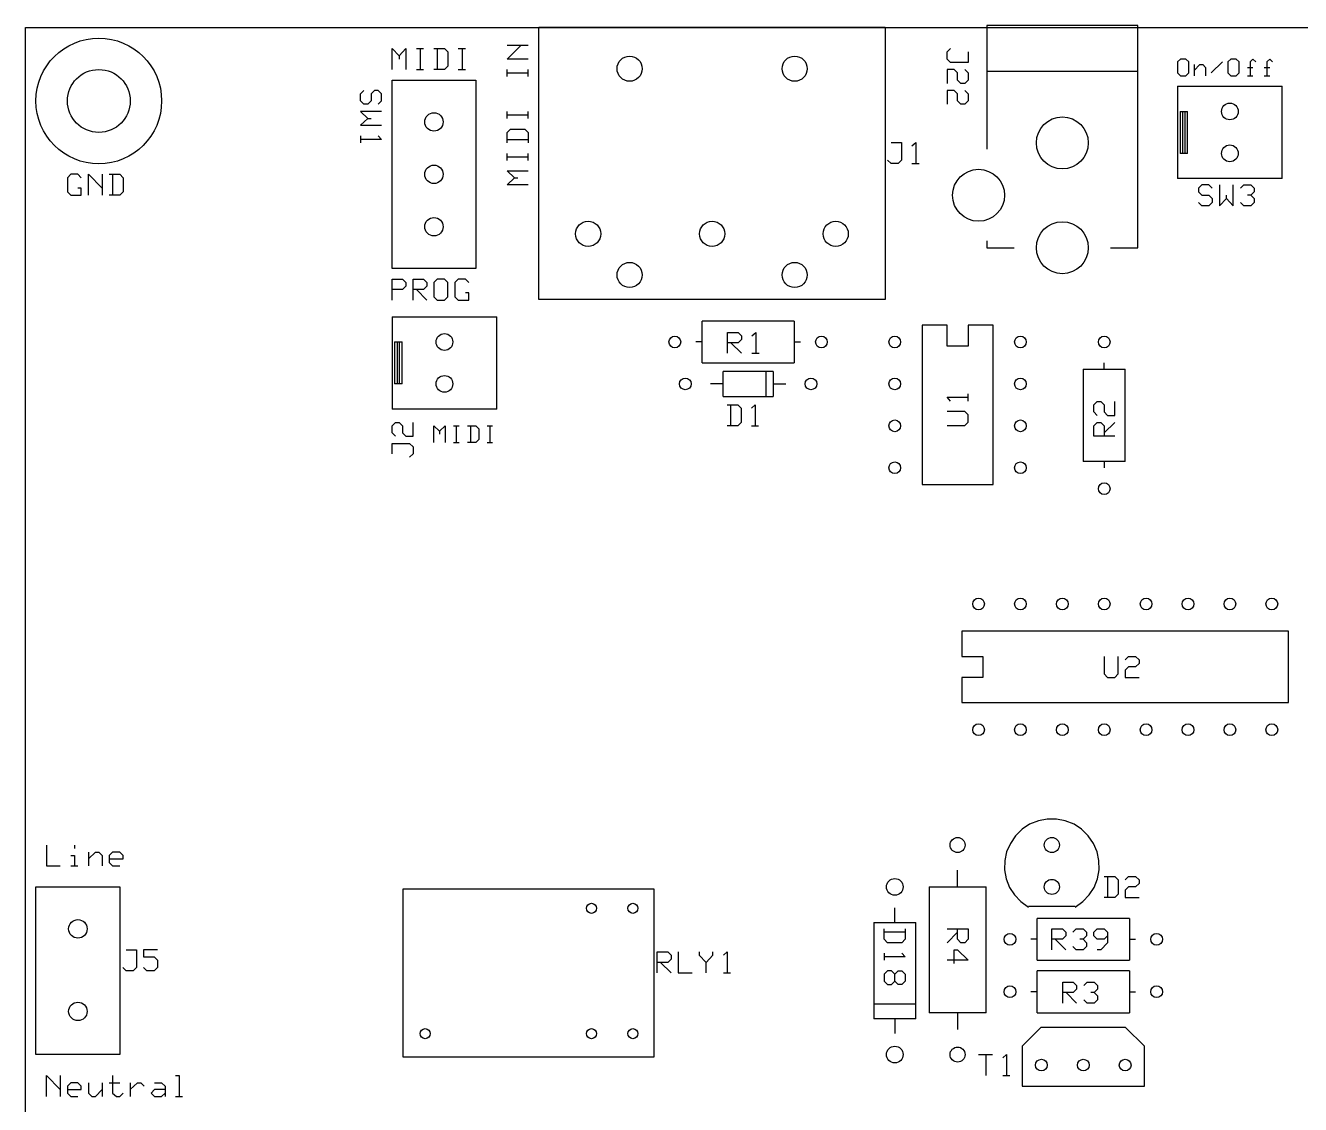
# Model space of a CAD drawing. Extents: x 0 to 5.97, y 0 to 9.88.
# Drawn here: x 0 to 3.043, y 7.306 to 9.88 of the extents above; entities that cross this region are included whole.
import ezdxf

# ---------------------------------------------------------------- set-up
doc = ezdxf.new("R2010")
doc.units = 0
doc.layers.get('0').update_dxf_attribs({"linetype": 'CONTINUOUS'})

msp = doc.modelspace()

# ---------------------------------------------------------------- linework, layer by layer
at = {"color": 7}
for p, q in [((0, 9.875), (5.975, 9.875)), ((0, 0), (0, 9.875)), ((1.225, 9.876), (2.052, 9.876)), ((1.225, 9.226), (1.225, 9.876)), ((2.052, 9.876), (2.052, 9.226)), ((2.655, 9.88), (2.295, 9.88)), ((2.295, 9.88), (2.295, 9.585)), ((2.655, 9.35), (2.655, 9.88)), ((1.15, 9.8), (1.183, 9.833)), ((1.15, 9.833), (1.2, 9.833)), ((0.875, 9.775), (0.875, 9.825)), ((0.875, 9.825), (0.892, 9.808)), ((0.892, 9.808), (0.908, 9.825)), ((0.892, 9.808), (0.892, 9.8)), ((0.908, 9.825), (0.908, 9.775)), ((0.933, 9.825), (0.95, 9.825)), ((0.942, 9.825), (0.942, 9.775)), ((0.975, 9.825), (1, 9.825)), ((0.983, 9.825), (0.983, 9.775)), ((1, 9.825), (1.008, 9.817)), ((1.008, 9.817), (1.008, 9.783)), ((1.033, 9.825), (1.05, 9.825)), ((1.042, 9.825), (1.042, 9.775)), ((2.2, 9.817), (2.208, 9.825)), ((2.2, 9.8), (2.2, 9.817)), ((2.25, 9.817), (2.25, 9.792)), ((0.933, 9.775), (0.95, 9.775)), ((1, 9.775), (0.975, 9.775)), ((1.008, 9.783), (1, 9.775)), ((1.033, 9.775), (1.05, 9.775)), ((1.2, 9.8), (1.15, 9.8)), ((1.15, 9.758), (1.15, 9.775)), ((1.2, 9.758), (1.2, 9.775)), ((2.208, 9.792), (2.2, 9.8)), ((2.217, 9.775), (2.2, 9.775)), ((2.2, 9.775), (2.2, 9.742)), ((2.25, 9.792), (2.208, 9.792)), ((2.225, 9.767), (2.217, 9.775)), ((2.242, 9.775), (2.25, 9.767)), ((2.655, 9.77), (2.295, 9.77)), ((2.757, 9.8), (2.75, 9.793)), ((2.75, 9.793), (2.75, 9.767)), ((2.77, 9.8), (2.757, 9.8)), ((2.777, 9.793), (2.77, 9.8)), ((2.777, 9.767), (2.777, 9.793)), ((2.79, 9.787), (2.79, 9.76)), ((2.79, 9.773), (2.803, 9.787)), ((2.803, 9.787), (2.81, 9.787)), ((2.81, 9.787), (2.817, 9.78)), ((2.817, 9.78), (2.817, 9.76)), ((2.83, 9.767), (2.857, 9.793)), ((2.877, 9.8), (2.87, 9.793)), ((2.87, 9.793), (2.87, 9.767)), ((2.89, 9.8), (2.877, 9.8)), ((2.897, 9.793), (2.89, 9.8)), ((2.897, 9.767), (2.897, 9.793)), ((2.917, 9.78), (2.93, 9.78)), ((2.93, 9.8), (2.923, 9.793)), ((2.923, 9.793), (2.923, 9.76)), ((2.937, 9.793), (2.93, 9.8)), ((2.957, 9.78), (2.97, 9.78)), ((2.97, 9.8), (2.963, 9.793)), ((2.963, 9.793), (2.963, 9.76)), ((2.977, 9.793), (2.97, 9.8)), ((0.875, 9.3), (0.875, 9.75)), ((0.875, 9.75), (1.075, 9.75)), ((1.075, 9.75), (1.075, 9.3)), ((1.15, 9.767), (1.2, 9.767)), ((2.225, 9.75), (2.225, 9.767)), ((2.233, 9.742), (2.225, 9.75)), ((2.242, 9.742), (2.233, 9.742)), ((2.25, 9.75), (2.242, 9.742)), ((2.25, 9.767), (2.25, 9.75)), ((2.75, 9.767), (2.757, 9.76)), ((2.757, 9.76), (2.77, 9.76)), ((2.77, 9.76), (2.777, 9.767)), ((2.87, 9.767), (2.877, 9.76)), ((2.877, 9.76), (2.89, 9.76)), ((2.89, 9.76), (2.897, 9.767)), ((2.917, 9.76), (2.93, 9.76)), ((2.957, 9.76), (2.97, 9.76)), ((0.8, 9.717), (0.808, 9.725)), ((0.8, 9.7), (0.8, 9.717)), ((0.833, 9.725), (0.825, 9.717)), ((0.825, 9.717), (0.825, 9.7)), ((0.842, 9.725), (0.833, 9.725)), ((0.85, 9.717), (0.842, 9.725)), ((0.85, 9.7), (0.85, 9.717)), ((2.217, 9.725), (2.2, 9.725)), ((2.2, 9.725), (2.2, 9.692)), ((2.225, 9.717), (2.217, 9.725)), ((2.225, 9.7), (2.225, 9.717)), ((2.242, 9.725), (2.25, 9.717)), ((2.25, 9.717), (2.25, 9.7)), ((2.75, 9.735), (3, 9.735)), ((2.75, 9.735), (2.75, 9.515)), ((3, 9.515), (3, 9.735)), ((0.808, 9.692), (0.8, 9.7)), ((0.817, 9.692), (0.808, 9.692)), ((0.825, 9.7), (0.817, 9.692)), ((0.842, 9.692), (0.85, 9.7)), ((2.233, 9.692), (2.225, 9.7)), ((2.242, 9.692), (2.233, 9.692)), ((2.25, 9.7), (2.242, 9.692)), ((0.85, 9.675), (0.8, 9.675)), ((0.8, 9.675), (0.817, 9.658)), ((0.817, 9.658), (0.8, 9.642)), ((0.817, 9.658), (0.825, 9.658)), ((1.15, 9.658), (1.15, 9.675)), ((1.15, 9.667), (1.2, 9.667)), ((1.2, 9.658), (1.2, 9.675)), ((2.756, 9.675), (2.774, 9.675)), ((2.756, 9.675), (2.756, 9.575)), ((2.762, 9.675), (2.768, 9.675)), ((2.762, 9.675), (2.762, 9.575)), ((2.768, 9.575), (2.768, 9.675)), ((2.774, 9.575), (2.774, 9.675)), ((0.8, 9.642), (0.85, 9.642)), ((1.15, 9.625), (1.158, 9.633)), ((1.15, 9.6), (1.15, 9.625)), ((1.158, 9.633), (1.192, 9.633)), ((1.192, 9.633), (1.2, 9.625)), ((1.2, 9.625), (1.2, 9.6)), ((0.8, 9.617), (0.8, 9.6)), ((0.85, 9.608), (0.8, 9.608)), ((0.842, 9.617), (0.85, 9.608)), ((1.15, 9.608), (1.2, 9.608)), ((2.066, 9.601), (2.091, 9.601)), ((2.091, 9.601), (2.091, 9.559)), ((2.116, 9.593), (2.125, 9.601)), ((2.125, 9.601), (2.125, 9.551)), ((1.15, 9.558), (1.15, 9.575)), ((1.15, 9.567), (1.2, 9.567)), ((1.2, 9.558), (1.2, 9.575)), ((2.066, 9.551), (2.058, 9.559)), ((2.091, 9.559), (2.083, 9.551)), ((2.774, 9.575), (2.756, 9.575)), ((2.768, 9.575), (2.762, 9.575)), ((1.167, 9.517), (1.15, 9.533)), ((1.15, 9.533), (1.2, 9.533)), ((2.083, 9.551), (2.066, 9.551)), ((2.116, 9.551), (2.133, 9.551)), ((0.108, 9.525), (0.1, 9.517)), ((0.1, 9.517), (0.1, 9.483)), ((0.125, 9.525), (0.108, 9.525)), ((0.133, 9.517), (0.125, 9.525)), ((0.15, 9.475), (0.15, 9.525)), ((0.15, 9.525), (0.183, 9.492)), ((0.183, 9.525), (0.183, 9.475)), ((0.2, 9.525), (0.225, 9.525)), ((0.208, 9.525), (0.208, 9.475)), ((0.225, 9.525), (0.233, 9.517)), ((0.233, 9.517), (0.233, 9.483)), ((1.15, 9.5), (1.167, 9.517)), ((1.2, 9.5), (1.15, 9.5)), ((1.167, 9.517), (1.175, 9.517)), ((3, 9.515), (2.75, 9.515)), ((2.808, 9.5), (2.8, 9.492)), ((2.825, 9.5), (2.808, 9.5)), ((2.833, 9.492), (2.825, 9.5)), ((2.85, 9.5), (2.85, 9.45)), ((2.883, 9.45), (2.883, 9.5)), ((2.9, 9.492), (2.908, 9.5)), ((2.908, 9.5), (2.925, 9.5)), ((2.925, 9.5), (2.933, 9.492)), ((0.1, 9.483), (0.108, 9.475)), ((0.108, 9.475), (0.133, 9.475)), ((0.133, 9.492), (0.125, 9.492)), ((0.133, 9.475), (0.133, 9.492)), ((0.225, 9.475), (0.2, 9.475)), ((0.233, 9.483), (0.225, 9.475)), ((2.8, 9.492), (2.8, 9.483)), ((2.8, 9.483), (2.808, 9.475)), ((2.808, 9.475), (2.825, 9.475)), ((2.825, 9.475), (2.833, 9.467)), ((2.833, 9.467), (2.833, 9.458)), ((2.85, 9.45), (2.867, 9.467)), ((2.867, 9.467), (2.867, 9.475)), ((2.867, 9.467), (2.883, 9.45)), ((2.925, 9.475), (2.917, 9.475)), ((2.933, 9.483), (2.925, 9.475)), ((2.925, 9.475), (2.933, 9.467)), ((2.933, 9.492), (2.933, 9.483)), ((2.933, 9.467), (2.933, 9.458)), ((2.808, 9.45), (2.8, 9.458)), ((2.825, 9.45), (2.808, 9.45)), ((2.833, 9.458), (2.825, 9.45)), ((2.908, 9.45), (2.9, 9.458)), ((2.925, 9.45), (2.908, 9.45)), ((2.933, 9.458), (2.925, 9.45)), ((2.295, 9.366), (2.295, 9.35)), ((2.295, 9.35), (2.36, 9.35)), ((2.59, 9.35), (2.655, 9.35)), ((1.075, 9.3), (0.875, 9.3)), ((0.875, 9.225), (0.875, 9.275)), ((0.875, 9.275), (0.9, 9.275)), ((0.9, 9.275), (0.908, 9.267)), ((0.908, 9.258), (0.9, 9.25)), ((0.908, 9.267), (0.908, 9.258)), ((0.925, 9.225), (0.925, 9.275)), ((0.925, 9.275), (0.95, 9.275)), ((0.95, 9.275), (0.958, 9.267)), ((0.958, 9.258), (0.95, 9.25)), ((0.958, 9.267), (0.958, 9.258)), ((0.983, 9.275), (0.975, 9.267)), ((0.975, 9.267), (0.975, 9.233)), ((1, 9.275), (0.983, 9.275)), ((1.008, 9.267), (1, 9.275)), ((1.008, 9.233), (1.008, 9.267)), ((1.033, 9.275), (1.025, 9.267)), ((1.025, 9.267), (1.025, 9.233)), ((1.05, 9.275), (1.033, 9.275)), ((1.058, 9.267), (1.05, 9.275)), ((0.9, 9.25), (0.875, 9.25)), ((0.95, 9.25), (0.925, 9.25)), ((0.933, 9.25), (0.958, 9.225)), ((0.975, 9.233), (0.983, 9.225)), ((0.983, 9.225), (1, 9.225)), ((1, 9.225), (1.008, 9.233)), ((1.025, 9.233), (1.033, 9.225)), ((1.033, 9.225), (1.058, 9.225)), ((1.058, 9.242), (1.05, 9.242)), ((1.058, 9.225), (1.058, 9.242)), ((2.052, 9.226), (1.225, 9.226)), ((0.875, 9.185), (1.125, 9.185)), ((0.875, 9.185), (0.875, 8.965)), ((1.125, 8.965), (1.125, 9.185)), ((1.615, 9.075), (1.615, 9.175)), ((1.835, 9.175), (1.615, 9.175)), ((1.835, 9.175), (1.835, 9.075)), ((2.2, 9.165), (2.14, 9.165)), ((2.14, 9.165), (2.14, 8.785)), ((2.2, 9.115), (2.2, 9.165)), ((2.31, 9.165), (2.25, 9.165)), ((2.25, 9.165), (2.25, 9.115)), ((2.31, 8.785), (2.31, 9.165)), ((1.676, 9.098), (1.676, 9.148)), ((1.676, 9.148), (1.701, 9.148)), ((1.701, 9.148), (1.709, 9.14)), ((1.709, 9.131), (1.701, 9.123)), ((1.709, 9.14), (1.709, 9.131)), ((1.734, 9.14), (1.743, 9.148)), ((1.743, 9.148), (1.743, 9.098)), ((0.881, 9.125), (0.899, 9.125)), ((0.881, 9.125), (0.881, 9.025)), ((0.887, 9.125), (0.893, 9.125)), ((0.887, 9.125), (0.887, 9.025)), ((0.893, 9.025), (0.893, 9.125)), ((0.899, 9.025), (0.899, 9.125)), ((1.615, 9.125), (1.6, 9.125)), ((1.701, 9.123), (1.676, 9.123)), ((1.684, 9.123), (1.709, 9.098)), ((1.835, 9.125), (1.85, 9.125)), ((2.25, 9.115), (2.2, 9.115)), ((1.615, 9.075), (1.835, 9.075)), ((1.734, 9.098), (1.751, 9.098)), ((2.575, 9.06), (2.575, 9.075)), ((1.665, 8.995), (1.665, 9.055)), ((1.785, 9.055), (1.665, 9.055)), ((1.767, 9.055), (1.767, 8.995)), ((1.785, 9.055), (1.785, 8.995)), ((2.525, 9.06), (2.625, 9.06)), ((2.525, 9.06), (2.525, 8.84)), ((2.625, 8.84), (2.625, 9.06)), ((0.899, 9.025), (0.881, 9.025)), ((0.893, 9.025), (0.887, 9.025)), ((1.665, 9.025), (1.635, 9.025)), ((1.785, 9.025), (1.815, 9.025)), ((1.665, 8.995), (1.785, 8.995)), ((2.208, 8.984), (2.2, 8.993)), ((2.2, 8.993), (2.25, 8.993)), ((2.25, 8.984), (2.25, 9.001)), ((2.55, 8.975), (2.558, 8.983)), ((2.558, 8.983), (2.567, 8.983)), ((2.567, 8.983), (2.575, 8.975)), ((2.6, 8.95), (2.6, 8.983)), ((1.125, 8.965), (0.875, 8.965)), ((1.675, 8.975), (1.7, 8.975)), ((1.683, 8.975), (1.683, 8.925)), ((1.7, 8.975), (1.708, 8.967)), ((1.708, 8.967), (1.708, 8.933)), ((1.733, 8.967), (1.742, 8.975)), ((1.742, 8.975), (1.742, 8.925)), ((2.242, 8.959), (2.2, 8.959)), ((2.25, 8.951), (2.242, 8.959)), ((2.25, 8.934), (2.25, 8.951)), ((2.55, 8.958), (2.55, 8.975)), ((2.558, 8.95), (2.55, 8.958)), ((2.575, 8.975), (2.575, 8.958)), ((2.575, 8.958), (2.583, 8.95)), ((2.583, 8.95), (2.6, 8.95)), ((0.875, 8.925), (0.883, 8.933)), ((0.875, 8.908), (0.875, 8.925)), ((0.883, 8.933), (0.892, 8.933)), ((0.892, 8.933), (0.9, 8.925)), ((0.9, 8.925), (0.9, 8.908)), ((0.925, 8.9), (0.925, 8.933)), ((0.975, 8.885), (0.975, 8.925)), ((0.975, 8.925), (0.988, 8.912)), ((0.988, 8.912), (1.002, 8.925)), ((1.002, 8.925), (1.002, 8.885)), ((1.022, 8.925), (1.035, 8.925)), ((1.028, 8.925), (1.028, 8.885)), ((1.055, 8.925), (1.075, 8.925)), ((1.062, 8.925), (1.062, 8.885)), ((1.075, 8.925), (1.082, 8.918)), ((1.082, 8.918), (1.082, 8.892)), ((1.102, 8.925), (1.115, 8.925)), ((1.108, 8.925), (1.108, 8.885)), ((1.7, 8.925), (1.675, 8.925)), ((1.708, 8.933), (1.7, 8.925)), ((1.733, 8.925), (1.75, 8.925)), ((2.2, 8.926), (2.242, 8.926)), ((2.242, 8.926), (2.25, 8.934)), ((2.55, 8.925), (2.558, 8.933)), ((2.55, 8.9), (2.55, 8.925)), ((2.558, 8.933), (2.567, 8.933)), ((2.567, 8.933), (2.575, 8.925)), ((2.575, 8.908), (2.6, 8.933)), ((2.575, 8.925), (2.575, 8.9)), ((0.883, 8.9), (0.875, 8.908)), ((0.9, 8.908), (0.908, 8.9)), ((0.908, 8.9), (0.925, 8.9)), ((0.988, 8.912), (0.988, 8.905)), ((1.082, 8.892), (1.075, 8.885)), ((2.6, 8.9), (2.55, 8.9)), ((0.875, 8.858), (0.875, 8.883)), ((0.875, 8.883), (0.917, 8.883)), ((0.917, 8.883), (0.925, 8.875)), ((0.925, 8.858), (0.917, 8.85)), ((0.925, 8.875), (0.925, 8.858)), ((1.022, 8.885), (1.035, 8.885)), ((1.075, 8.885), (1.055, 8.885)), ((1.102, 8.885), (1.115, 8.885)), ((2.625, 8.84), (2.525, 8.84)), ((2.575, 8.84), (2.575, 8.825)), ((2.14, 8.785), (2.31, 8.785)), ((3.015, 8.435), (2.235, 8.435)), ((2.235, 8.435), (2.235, 8.375)), ((3.015, 8.265), (3.015, 8.435)), ((2.235, 8.375), (2.285, 8.375)), ((2.285, 8.375), (2.285, 8.325)), ((2.575, 8.375), (2.575, 8.333)), ((2.608, 8.333), (2.608, 8.375)), ((2.625, 8.367), (2.633, 8.375)), ((2.633, 8.375), (2.65, 8.375)), ((2.65, 8.375), (2.658, 8.367)), ((2.633, 8.35), (2.625, 8.342)), ((2.625, 8.342), (2.625, 8.325)), ((2.65, 8.35), (2.633, 8.35)), ((2.658, 8.358), (2.65, 8.35)), ((2.658, 8.367), (2.658, 8.358)), ((2.235, 8.325), (2.235, 8.265)), ((2.285, 8.325), (2.235, 8.325)), ((2.575, 8.333), (2.583, 8.325)), ((2.583, 8.325), (2.6, 8.325)), ((2.6, 8.325), (2.608, 8.333)), ((2.625, 8.325), (2.658, 8.325)), ((2.235, 8.265), (3.015, 8.265)), ((2.397, 7.975), (2.379, 7.963)), ((2.418, 7.983), (2.397, 7.975)), ((2.439, 7.987), (2.418, 7.983)), ((2.461, 7.987), (2.439, 7.987)), ((2.482, 7.983), (2.461, 7.987)), ((2.503, 7.975), (2.482, 7.983)), ((2.521, 7.963), (2.503, 7.975)), ((2.363, 7.947), (2.351, 7.929)), ((2.379, 7.963), (2.363, 7.947)), ((2.537, 7.947), (2.521, 7.963)), ((2.549, 7.929), (2.537, 7.947)), ((0.05, 7.925), (0.05, 7.875)), ((0.117, 7.925), (0.117, 7.917)), ((2.351, 7.929), (2.342, 7.909)), ((2.558, 7.909), (2.549, 7.929)), ((0.108, 7.9), (0.117, 7.9)), ((0.117, 7.9), (0.117, 7.875)), ((0.15, 7.908), (0.15, 7.875)), ((0.15, 7.892), (0.167, 7.908)), ((0.167, 7.908), (0.175, 7.908)), ((0.175, 7.908), (0.183, 7.9)), ((0.183, 7.9), (0.183, 7.875)), ((0.208, 7.908), (0.2, 7.9)), ((0.2, 7.9), (0.2, 7.883)), ((0.2, 7.892), (0.233, 7.892)), ((0.2, 7.883), (0.208, 7.875)), ((0.225, 7.908), (0.208, 7.908)), ((0.233, 7.9), (0.225, 7.908)), ((0.233, 7.892), (0.233, 7.9)), ((2.338, 7.888), (2.337, 7.866)), ((2.342, 7.909), (2.338, 7.888)), ((2.562, 7.888), (2.558, 7.909)), ((2.563, 7.866), (2.562, 7.888)), ((0.05, 7.875), (0.083, 7.875)), ((0.108, 7.875), (0.125, 7.875)), ((0.208, 7.875), (0.225, 7.875)), ((2.225, 7.825), (2.225, 7.865)), ((2.337, 7.866), (2.341, 7.844)), ((2.559, 7.844), (2.563, 7.866)), ((0.025, 7.425), (0.025, 7.825)), ((0.025, 7.825), (0.225, 7.825)), ((0.225, 7.825), (0.225, 7.425)), ((2.157, 7.825), (2.157, 7.525)), ((2.157, 7.825), (2.293, 7.825)), ((2.293, 7.525), (2.293, 7.825)), ((2.341, 7.844), (2.349, 7.824)), ((2.349, 7.824), (2.361, 7.806)), ((2.539, 7.806), (2.551, 7.824)), ((2.551, 7.824), (2.559, 7.844)), ((2.575, 7.85), (2.6, 7.85)), ((2.583, 7.85), (2.583, 7.8)), ((2.6, 7.85), (2.608, 7.842)), ((2.608, 7.842), (2.608, 7.808)), ((2.625, 7.842), (2.633, 7.85)), ((2.633, 7.825), (2.625, 7.817)), ((2.633, 7.85), (2.65, 7.85)), ((2.65, 7.825), (2.633, 7.825)), ((2.65, 7.85), (2.658, 7.842)), ((2.658, 7.833), (2.65, 7.825)), ((2.658, 7.842), (2.658, 7.833)), ((1.501, 7.82), (0.901, 7.82)), ((0.901, 7.82), (0.901, 7.42)), ((1.501, 7.42), (1.501, 7.82)), ((2.361, 7.806), (2.376, 7.79)), ((2.524, 7.79), (2.539, 7.806)), ((2.6, 7.8), (2.575, 7.8)), ((2.608, 7.808), (2.6, 7.8)), ((2.625, 7.817), (2.625, 7.8)), ((2.625, 7.8), (2.658, 7.8)), ((2.075, 7.74), (2.075, 7.775)), ((2.376, 7.79), (2.394, 7.777)), ((2.506, 7.778), (2.394, 7.778)), ((2.506, 7.777), (2.524, 7.79)), ((2.025, 7.74), (2.025, 7.51)), ((2.025, 7.74), (2.125, 7.74)), ((2.125, 7.51), (2.125, 7.74)), ((2.415, 7.65), (2.415, 7.75)), ((2.635, 7.75), (2.415, 7.75)), ((2.635, 7.75), (2.635, 7.65)), ((2.05, 7.7), (2.05, 7.725)), ((2.1, 7.717), (2.05, 7.717)), ((2.1, 7.725), (2.1, 7.7)), ((2.2, 7.725), (2.25, 7.725)), ((2.225, 7.717), (2.2, 7.692)), ((2.225, 7.7), (2.225, 7.725)), ((2.25, 7.725), (2.25, 7.7)), ((2.45, 7.675), (2.45, 7.725)), ((2.45, 7.725), (2.475, 7.725)), ((2.475, 7.725), (2.483, 7.717)), ((2.483, 7.708), (2.475, 7.7)), ((2.483, 7.717), (2.483, 7.708)), ((2.5, 7.717), (2.508, 7.725)), ((2.508, 7.725), (2.525, 7.725)), ((2.525, 7.725), (2.533, 7.717)), ((2.533, 7.708), (2.525, 7.7)), ((2.533, 7.717), (2.533, 7.708)), ((2.55, 7.717), (2.558, 7.725)), ((2.55, 7.708), (2.55, 7.717)), ((2.558, 7.7), (2.55, 7.708)), ((2.558, 7.725), (2.575, 7.725)), ((2.575, 7.725), (2.583, 7.717)), ((2.583, 7.708), (2.575, 7.7)), ((2.583, 7.717), (2.583, 7.692)), ((0.24, 7.675), (0.265, 7.675)), ((0.265, 7.675), (0.265, 7.633)), ((0.315, 7.675), (0.282, 7.675)), ((0.282, 7.675), (0.282, 7.658)), ((1.508, 7.62), (1.508, 7.67)), ((1.508, 7.67), (1.533, 7.67)), ((1.533, 7.67), (1.541, 7.662)), ((1.558, 7.67), (1.558, 7.62)), ((1.608, 7.67), (1.608, 7.662)), ((1.641, 7.662), (1.641, 7.67)), ((1.666, 7.662), (1.675, 7.67)), ((1.675, 7.67), (1.675, 7.62)), ((2.058, 7.692), (2.05, 7.7)), ((2.092, 7.692), (2.058, 7.692)), ((2.1, 7.7), (2.092, 7.692)), ((2.217, 7.642), (2.217, 7.675)), ((2.217, 7.675), (2.225, 7.675)), ((2.233, 7.692), (2.225, 7.7)), ((2.225, 7.675), (2.25, 7.65)), ((2.242, 7.692), (2.233, 7.692)), ((2.25, 7.7), (2.242, 7.692)), ((2.415, 7.7), (2.4, 7.7)), ((2.475, 7.7), (2.45, 7.7)), ((2.458, 7.7), (2.483, 7.675)), ((2.508, 7.675), (2.5, 7.683)), ((2.525, 7.675), (2.508, 7.675)), ((2.525, 7.7), (2.517, 7.7)), ((2.525, 7.7), (2.533, 7.692)), ((2.533, 7.683), (2.525, 7.675)), ((2.533, 7.692), (2.533, 7.683)), ((2.575, 7.7), (2.558, 7.7)), ((2.567, 7.675), (2.558, 7.675)), ((2.583, 7.692), (2.567, 7.675)), ((2.635, 7.7), (2.65, 7.7)), ((0.282, 7.658), (0.307, 7.658)), ((0.307, 7.658), (0.315, 7.65)), ((0.315, 7.65), (0.315, 7.633)), ((1.533, 7.645), (1.508, 7.645)), ((1.516, 7.645), (1.541, 7.62)), ((1.541, 7.653), (1.533, 7.645)), ((1.541, 7.662), (1.541, 7.653)), ((1.608, 7.662), (1.625, 7.645)), ((1.625, 7.645), (1.641, 7.662)), ((1.625, 7.62), (1.625, 7.645)), ((2.05, 7.667), (2.05, 7.65)), ((2.1, 7.658), (2.05, 7.658)), ((2.092, 7.667), (2.1, 7.658)), ((2.25, 7.65), (2.2, 7.65)), ((2.415, 7.65), (2.635, 7.65)), ((0.24, 7.625), (0.232, 7.633)), ((0.257, 7.625), (0.24, 7.625)), ((0.265, 7.633), (0.257, 7.625)), ((0.29, 7.625), (0.282, 7.633)), ((0.307, 7.625), (0.29, 7.625)), ((0.315, 7.633), (0.307, 7.625)), ((1.558, 7.62), (1.591, 7.62)), ((1.666, 7.62), (1.683, 7.62)), ((2.058, 7.625), (2.05, 7.617)), ((2.05, 7.617), (2.05, 7.6)), ((2.067, 7.625), (2.058, 7.625)), ((2.075, 7.617), (2.067, 7.625)), ((2.075, 7.617), (2.083, 7.625)), ((2.075, 7.6), (2.075, 7.617)), ((2.083, 7.625), (2.092, 7.625)), ((2.092, 7.625), (2.1, 7.617)), ((2.1, 7.617), (2.1, 7.6)), ((2.415, 7.525), (2.415, 7.625)), ((2.635, 7.625), (2.415, 7.625)), ((2.635, 7.625), (2.635, 7.525)), ((2.05, 7.6), (2.058, 7.592)), ((2.058, 7.592), (2.067, 7.592)), ((2.067, 7.592), (2.075, 7.6)), ((2.083, 7.592), (2.075, 7.6)), ((2.092, 7.592), (2.083, 7.592)), ((2.1, 7.6), (2.092, 7.592)), ((2.476, 7.548), (2.476, 7.598)), ((2.476, 7.598), (2.501, 7.598)), ((2.501, 7.598), (2.509, 7.59)), ((2.509, 7.581), (2.501, 7.573)), ((2.509, 7.59), (2.509, 7.581)), ((2.526, 7.59), (2.534, 7.598)), ((2.534, 7.598), (2.551, 7.598)), ((2.551, 7.598), (2.559, 7.59)), ((2.559, 7.581), (2.551, 7.573)), ((2.559, 7.59), (2.559, 7.581)), ((2.415, 7.575), (2.4, 7.575)), ((2.501, 7.573), (2.476, 7.573)), ((2.484, 7.573), (2.509, 7.548)), ((2.534, 7.548), (2.526, 7.556)), ((2.551, 7.548), (2.534, 7.548)), ((2.551, 7.573), (2.543, 7.573)), ((2.551, 7.573), (2.559, 7.565)), ((2.559, 7.556), (2.551, 7.548)), ((2.559, 7.565), (2.559, 7.556)), ((2.635, 7.575), (2.65, 7.575)), ((2.125, 7.545), (2.025, 7.545)), ((2.293, 7.525), (2.157, 7.525)), ((2.225, 7.525), (2.225, 7.485)), ((2.415, 7.525), (2.635, 7.525)), ((2.125, 7.51), (2.025, 7.51)), ((2.075, 7.51), (2.075, 7.475)), ((2.424, 7.49), (2.379, 7.445)), ((2.626, 7.49), (2.424, 7.49)), ((2.671, 7.445), (2.626, 7.49)), ((2.379, 7.445), (2.379, 7.35)), ((2.671, 7.35), (2.671, 7.445)), ((0.225, 7.425), (0.025, 7.425)), ((0.901, 7.42), (1.501, 7.42)), ((2.275, 7.425), (2.308, 7.425)), ((2.292, 7.425), (2.292, 7.375)), ((2.333, 7.417), (2.342, 7.425)), ((2.342, 7.425), (2.342, 7.375)), ((0.05, 7.325), (0.05, 7.375)), ((0.05, 7.375), (0.083, 7.342)), ((0.083, 7.375), (0.083, 7.325)), ((0.208, 7.375), (0.208, 7.333)), ((0.358, 7.375), (0.367, 7.375)), ((0.367, 7.375), (0.367, 7.325)), ((2.333, 7.375), (2.35, 7.375)), ((0.108, 7.358), (0.1, 7.35)), ((0.1, 7.35), (0.1, 7.333)), ((0.1, 7.342), (0.133, 7.342)), ((0.125, 7.358), (0.108, 7.358)), ((0.133, 7.35), (0.125, 7.358)), ((0.133, 7.342), (0.133, 7.35)), ((0.15, 7.358), (0.15, 7.333)), ((0.167, 7.325), (0.183, 7.342)), ((0.183, 7.358), (0.183, 7.325)), ((0.2, 7.358), (0.225, 7.358)), ((0.25, 7.358), (0.25, 7.325)), ((0.25, 7.342), (0.267, 7.358)), ((0.267, 7.358), (0.275, 7.358)), ((0.275, 7.358), (0.283, 7.35)), ((0.308, 7.342), (0.3, 7.333)), ((0.308, 7.358), (0.325, 7.358)), ((0.333, 7.342), (0.308, 7.342)), ((0.325, 7.358), (0.333, 7.35)), ((0.333, 7.35), (0.333, 7.325)), ((2.379, 7.35), (2.671, 7.35)), ((0.1, 7.333), (0.108, 7.325)), ((0.108, 7.325), (0.125, 7.325)), ((0.15, 7.333), (0.158, 7.325)), ((0.158, 7.325), (0.167, 7.325)), ((0.208, 7.333), (0.217, 7.325)), ((0.217, 7.325), (0.225, 7.325)), ((0.225, 7.325), (0.233, 7.333)), ((0.3, 7.333), (0.308, 7.325)), ((0.308, 7.325), (0.325, 7.325)), ((0.325, 7.325), (0.333, 7.333)), ((0.358, 7.325), (0.375, 7.325))]:
    msp.add_line(p, q, dxfattribs=at)
for centre, radius in [((0.175, 9.7), 0.15), ((1.442, 9.777), 0.03), ((1.836, 9.777), 0.03), ((0.175, 9.7), 0.075), ((2.875, 9.675), 0.02), ((0.975, 9.65), 0.022), ((2.475, 9.6), 0.062), ((2.875, 9.575), 0.02), ((0.975, 9.525), 0.022), ((2.275, 9.475), 0.062), ((0.975, 9.4), 0.022), ((1.343, 9.383), 0.03), ((1.639, 9.383), 0.03), ((1.934, 9.383), 0.03), ((2.475, 9.35), 0.062), ((1.442, 9.285), 0.03), ((1.836, 9.285), 0.03), ((1, 9.125), 0.02), ((1.55, 9.125), 0.014), ((1.9, 9.125), 0.014), ((2.075, 9.125), 0.014), ((2.375, 9.125), 0.014), ((2.575, 9.125), 0.014), ((1, 9.025), 0.02), ((1.575, 9.025), 0.014), ((1.875, 9.025), 0.014), ((2.075, 9.025), 0.014), ((2.375, 9.025), 0.014), ((2.075, 8.925), 0.014), ((2.375, 8.925), 0.014), ((2.075, 8.825), 0.014), ((2.375, 8.825), 0.014), ((2.575, 8.775), 0.014), ((2.275, 8.5), 0.014), ((2.375, 8.5), 0.014), ((2.475, 8.5), 0.014), ((2.575, 8.5), 0.014), ((2.675, 8.5), 0.014), ((2.775, 8.5), 0.014), ((2.875, 8.5), 0.014), ((2.975, 8.5), 0.014), ((2.275, 8.2), 0.014), ((2.375, 8.2), 0.014), ((2.475, 8.2), 0.014), ((2.575, 8.2), 0.014), ((2.675, 8.2), 0.014), ((2.775, 8.2), 0.014), ((2.875, 8.2), 0.014), ((2.975, 8.2), 0.014), ((2.225, 7.925), 0.018), ((2.45, 7.925), 0.018), ((2.075, 7.825), 0.02), ((2.45, 7.825), 0.018), ((1.351, 7.774), 0.012), ((1.45, 7.774), 0.012), ((0.125, 7.725), 0.022), ((2.35, 7.7), 0.014), ((2.7, 7.7), 0.014), ((2.35, 7.575), 0.014), ((2.7, 7.575), 0.014), ((0.125, 7.528), 0.022), ((0.954, 7.475), 0.012), ((1.351, 7.475), 0.012), ((1.45, 7.475), 0.012), ((2.075, 7.425), 0.02), ((2.225, 7.425), 0.018), ((2.425, 7.4), 0.014), ((2.525, 7.4), 0.014), ((2.625, 7.4), 0.014)]:
    msp.add_circle(centre, radius, dxfattribs=at)

doc.saveas('drawing.dxf')
